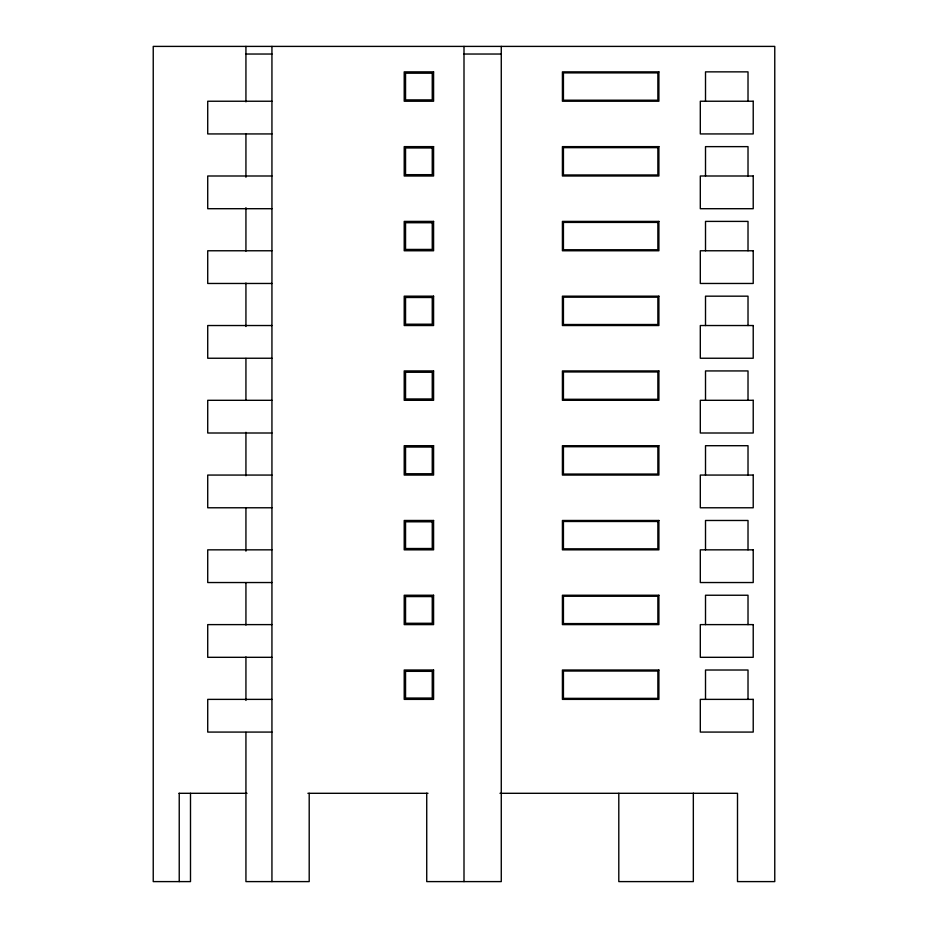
<?xml version="1.0" encoding="UTF-8"?>
<svg xmlns="http://www.w3.org/2000/svg" width="928" height="928" viewBox="0 0 928 928"><rect width="100%" height="100%" fill="white"/><g stroke="black" fill="none" stroke-linecap="round" stroke-linejoin="round"><path stroke-width="1.39" d="M245.932 54.033L271.939 54.033M464 54.033L501.271 54.033M271.939 101.233L207.721 101.233L207.721 133.934L271.939 133.934M271.939 175.995L207.721 175.995L207.721 208.707L271.939 208.707M271.939 250.769L207.721 250.769L207.721 283.469L271.939 283.469M271.939 325.531L207.721 325.531L207.721 358.243L271.939 358.243M271.939 400.304L207.721 400.304L207.721 433.005L271.939 433.005M271.939 475.066L207.721 475.066L207.721 507.778L271.939 507.778M271.939 549.84L207.721 549.84L207.721 582.54L271.939 582.54M271.939 624.614L207.721 624.614L207.721 657.314L271.939 657.314M271.939 699.376L207.721 699.376L207.721 732.076L271.939 732.076M179.034 793.301L247.022 793.301M307.887 793.301L428.005 793.301M499.995 793.301L737.505 793.301L737.505 881.6L774.764 881.6L774.764 46.4L153.236 46.4L153.236 881.6L190.495 881.6L190.495 793.301M748.014 101.233L748.014 71.862L705.512 71.862L705.512 101.233M748.014 175.995L748.014 146.636L705.512 146.636L705.512 175.995M748.014 250.769L748.014 221.398L705.512 221.398L705.512 250.769M748.014 325.531L748.014 296.171L705.512 296.171L705.512 325.531M748.014 400.304L748.014 370.933L705.512 370.933L705.512 400.304M748.014 475.066L748.014 445.707L705.512 445.707L705.512 475.066M748.014 549.84L748.014 520.48L705.512 520.48L705.512 549.84M748.014 624.614L748.014 595.242L705.512 595.242L705.512 624.614M748.014 699.376L748.014 670.016L705.512 670.016L705.512 699.376M693.332 793.185L693.332 881.6L618.802 881.6L618.802 793.301M501.271 46.4L501.271 881.6L426.729 881.6L426.729 793.185M464 46.4L464 881.6M309.198 793.301L309.198 881.6L245.932 881.6L245.932 732.32M271.939 46.4L271.939 881.6M245.932 46.4L245.932 101.86M245.932 133.748L245.932 177.225M245.932 207.663L245.932 251.14M245.932 283.028L245.932 326.505M245.932 358.394L245.932 400.42M245.932 432.309L245.932 475.786M245.932 507.674L245.932 551.151M245.932 583.039L245.932 625.066M245.932 656.954L245.932 700.431M179.232 793.301L179.232 881.6M433.585 71.862L404.214 71.862L404.214 101.233L433.585 101.233L433.585 71.862M658.892 71.862L562.414 71.862L562.414 101.233L658.892 101.233L658.892 71.862M657.871 72.883L563.435 72.883L563.435 100.212L657.871 100.212L657.871 72.883M432.251 73.196L405.548 73.196L405.548 99.899L432.251 99.899L432.251 73.196M753.223 101.233L700.304 101.233L700.304 133.934L753.223 133.934L753.223 101.233M433.585 146.636L404.214 146.636L404.214 175.995L433.585 175.995L433.585 146.636M658.892 146.636L562.414 146.636L562.414 175.995L658.892 175.995L658.892 146.636M657.871 147.656L563.435 147.656L563.435 174.974L657.871 174.974L657.871 147.656M432.251 147.958L405.548 147.958L405.548 174.673L432.251 174.673L432.251 147.958M753.223 175.995L700.304 175.995L700.304 208.707L753.223 208.707L753.223 175.995M433.585 221.398L404.214 221.398L404.214 250.769L433.585 250.769L433.585 221.398M658.892 221.398L562.414 221.398L562.414 250.769L658.892 250.769L658.892 221.398M657.871 222.418L563.435 222.418L563.435 249.748L657.871 249.748L657.871 222.418M432.251 222.732L405.548 222.732L405.548 249.435L432.251 249.435L432.251 222.732M753.223 250.769L700.304 250.769L700.304 283.469L753.223 283.469L753.223 250.769M433.585 296.171L404.214 296.171L404.214 325.531L433.585 325.531L433.585 296.171M658.892 296.171L562.414 296.171L562.414 325.531L658.892 325.531L658.892 296.171M657.871 297.192L563.435 297.192L563.435 324.51L657.871 324.51L657.871 297.192M432.251 297.494L405.548 297.494L405.548 324.208L432.251 324.208L432.251 297.494M753.223 325.531L700.304 325.531L700.304 358.243L753.223 358.243L753.223 325.531M433.585 370.933L404.214 370.933L404.214 400.304L433.585 400.304L433.585 370.933M658.892 370.933L562.414 370.933L562.414 400.304L658.892 400.304L658.892 370.933M657.871 371.954L563.435 371.954L563.435 399.284L657.871 399.284L657.871 371.954M432.251 372.267L405.548 372.267L405.548 398.97L432.251 398.97L432.251 372.267M753.223 400.304L700.304 400.304L700.304 433.005L753.223 433.005L753.223 400.304M433.585 445.707L404.214 445.707L404.214 475.066L433.585 475.066L433.585 445.707M658.892 445.707L562.414 445.707L562.414 475.066L658.892 475.066L658.892 445.707M657.871 446.728L563.435 446.728L563.435 474.057L657.871 474.057L657.871 446.728M432.251 447.041L405.548 447.041L405.548 473.744L432.251 473.744L432.251 447.041M753.223 475.066L700.304 475.066L700.304 507.778L753.223 507.778L753.223 475.066M433.585 520.48L404.214 520.48L404.214 549.84L433.585 549.84L433.585 520.48M658.892 520.48L562.414 520.48L562.414 549.84L658.892 549.84L658.892 520.48M657.871 521.49L563.435 521.49L563.435 548.819L657.871 548.819L657.871 521.49M432.251 521.803L405.548 521.803L405.548 548.518L432.251 548.518L432.251 521.803M753.223 549.84L700.304 549.84L700.304 582.54L753.223 582.54L753.223 549.84M433.585 595.242L404.214 595.242L404.214 624.614L433.585 624.614L433.585 595.242M658.892 595.242L562.414 595.242L562.414 624.614L658.892 624.614L658.892 595.242M657.871 596.263L563.435 596.263L563.435 623.593L657.871 623.593L657.871 596.263M432.251 596.576L405.548 596.576L405.548 623.28L432.251 623.28L432.251 596.576M753.223 624.614L700.304 624.614L700.304 657.314L753.223 657.314L753.223 624.614M433.585 670.016L404.214 670.016L404.214 699.376L433.585 699.376L433.585 670.016M658.892 670.016L562.414 670.016L562.414 699.376L658.892 699.376L658.892 670.016M657.871 671.037L563.435 671.037L563.435 698.355L657.871 698.355L657.871 671.037M432.251 671.338L405.548 671.338L405.548 698.053L432.251 698.053L432.251 671.338M753.223 699.376L700.304 699.376L700.304 732.076L753.223 732.076L753.223 699.376"/></g></svg>
